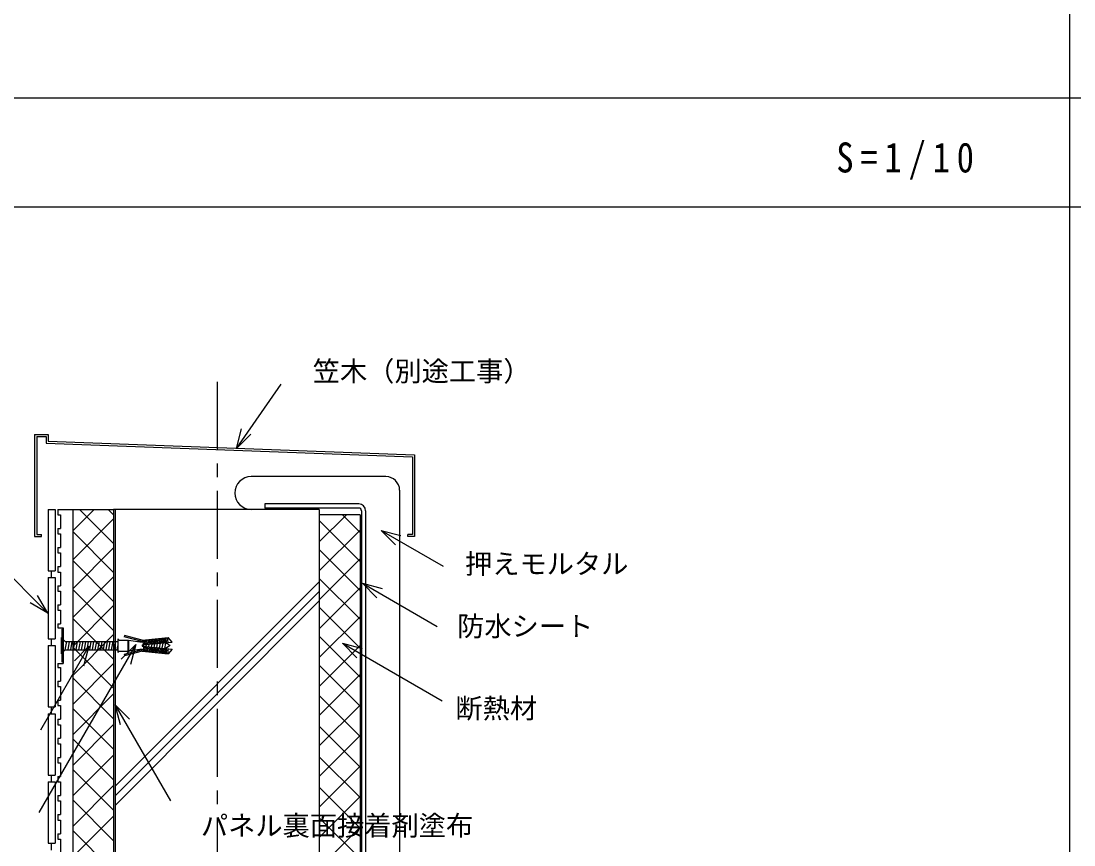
# Model space of a CAD drawing. Units: millimetres, scale not verified. Extents: x -1989 to 2011, y -1447 to 1353.
# Drawn here: x -1426 to -652, y -896 to -291 of the extents above; entities that cross this region are included whole.
import ezdxf
from ezdxf.enums import TextEntityAlignment as Align

# ---------------------------------------------------------------- set-up
doc = ezdxf.new("R2010")
doc.units = ezdxf.units.MM
doc.header["$LTSCALE"] = 10
doc.linetypes.add('CHAIN1', pattern=[8, 5, -1, 1, -1])
for name, color, linetype in [('0-0', 7, 'Continuous'), ('6-0', 7, 'Continuous'), ('6-1', 7, 'Continuous'), ('6-2', 7, 'Continuous')]:
    doc.layers.add(name, color=color, linetype=linetype)
doc.styles.add('ＭＳ ゴシック', font='')
doc.styles.get('ＭＳ ゴシック').set_extended_font_data('MS Gothic')

msp = doc.modelspace()

# ---------------------------------------------------------------- linework, layer by layer
at = {"layer": '0-0'}
for p, q in [((-655.45, -1197.37), (-655.45, 1352.63)), ((-1988.79, -347.37), (677.88, -347.37)), ((-1988.79, -427.37), (677.88, -427.37))]:
    msp.add_line(p, q, dxfattribs=at)
at = {"layer": '6-0', "linetype": 'CHAIN1'}
msp.add_line((-1281.55, -555.56), (-1281.55, -1089.42), dxfattribs=at)
at = {"layer": '6-0'}
for p, q in [((-1267.43, -604.59), (-1234.43, -557.43)), ((-1415.55, -594.26), (-1415.55, -669.26)), ((-1415.55, -594.26), (-1405.55, -594.26)), ((-1405.55, -594.26), (-1405.55, -599.26)), ((-1267.43, -604.59), (-1263.55, -590.1)), ((-1267.43, -604.59), (-1256.83, -593.98)), ((-1414.05, -595.76), (-1414.05, -667.76)), ((-1414.05, -595.76), (-1407.05, -595.76)), ((-1407.05, -595.76), (-1407.05, -600.7)), ((-1407.05, -600.7), (-1138.05, -610.7)), ((-1405.55, -599.26), (-1136.55, -609.26)), ((-1138.05, -610.7), (-1138.05, -667.76)), ((-1136.55, -609.26), (-1136.55, -669.26)), ((-1157.55, -625.26), (-1256.55, -625.26)), ((-1147.55, -635.26), (-1147.55, -1089.42)), ((-1405.55, -649.26), (-1400.55, -649.26)), ((-1405.55, -649.26), (-1405.55, -694.26)), ((-1400.55, -649.26), (-1400.55, -694.26)), ((-1398.55, -649.26), (-1398.55, -653.26)), ((-1387.55, -649.26), (-1387.55, -1089.42)), ((-1387.55, -665.06), (-1371.75, -649.26)), ((-1382.7, -649.26), (-1357.55, -674.41)), ((-1361.49, -649.26), (-1357.55, -653.2)), ((-1206.55, -649.26), (-1357.55, -649.26)), ((-1356.55, -649.26), (-1356.55, -1089.42)), ((-1246.55, -645.26), (-1246.55, -648.26)), ((-1177.55, -645.26), (-1246.55, -645.26)), ((-1177.55, -648.26), (-1246.55, -648.26)), ((-1206.55, -649.26), (-1206.55, -1089.42)), ((-1398.55, -653.26), (-1396.55, -653.26)), ((-1396.55, -653.26), (-1396.55, -663.26)), ((-1387.55, -686.28), (-1357.55, -656.28)), ((-1176.55, -653.26), (-1206.55, -653.26)), ((-1206.55, -673.19), (-1186.62, -653.26)), ((-1189.57, -653.26), (-1176.55, -666.28)), ((-1176.55, -653.26), (-1176.55, -1089.42)), ((-1175.55, -650.26), (-1175.55, -1089.42)), ((-1172.55, -650.26), (-1172.55, -1089.42)), ((-1398.55, -663.26), (-1396.55, -663.26)), ((-1398.55, -663.26), (-1398.55, -667.26)), ((-1206.55, -657.49), (-1176.55, -687.49)), ((-1206.55, -694.41), (-1176.55, -664.41)), ((-1161.1, -664.67), (-1115.46, -691.02)), ((-1161.1, -664.67), (-1146.61, -668.55)), ((-1161.1, -664.67), (-1150.49, -675.28)), ((-1414.05, -667.76), (-1410.55, -667.76)), ((-1398.55, -667.26), (-1396.55, -667.26)), ((-1396.55, -667.26), (-1396.55, -677.26)), ((-1387.55, -665.62), (-1357.55, -695.62)), ((-1138.05, -667.76), (-1141.55, -667.76)), ((-1141.55, -669.26), (-1141.55, -667.76)), ((-1136.55, -669.26), (-1141.55, -669.26)), ((-1398.55, -677.26), (-1396.55, -677.26)), ((-1398.55, -677.26), (-1398.55, -681.26)), ((-1387.55, -707.49), (-1357.55, -677.49)), ((-1206.55, -678.71), (-1176.55, -708.71)), ((-1405.9, -725.43), (-1449.93, -681.4)), ((-1398.55, -681.26), (-1396.55, -681.26)), ((-1396.55, -681.26), (-1396.55, -691.26)), ((-1387.55, -686.84), (-1357.55, -716.84)), ((-1206.55, -715.62), (-1176.55, -685.62)), ((-1405.55, -694.26), (-1400.55, -694.26)), ((-1403.55, -694.26), (-1403.55, -699.26)), ((-1398.55, -691.26), (-1396.55, -691.26)), ((-1398.55, -691.26), (-1398.55, -695.26)), ((-1398.55, -695.26), (-1396.55, -695.26)), ((-1396.55, -695.26), (-1396.55, -705.26)), ((-1405.55, -699.26), (-1400.55, -699.26)), ((-1405.55, -699.26), (-1405.55, -744.26)), ((-1400.55, -699.26), (-1400.55, -744.26)), ((-1387.55, -728.7), (-1357.55, -698.7)), ((-1356.55, -852.36), (-1206.55, -702.36)), ((-1206.55, -699.92), (-1176.55, -729.92)), ((-1174.91, -703.53), (-1119.88, -735.3)), ((-1174.91, -703.53), (-1160.42, -707.41)), ((-1174.91, -703.53), (-1164.3, -714.13)), ((-1398.55, -705.26), (-1396.55, -705.26)), ((-1398.55, -705.26), (-1398.55, -709.26)), ((-1398.55, -709.26), (-1396.55, -709.26)), ((-1396.55, -709.26), (-1396.55, -719.26)), ((-1387.55, -708.05), (-1357.55, -738.05)), ((-1356.55, -859.43), (-1206.55, -709.43)), ((-1206.55, -736.83), (-1176.55, -706.83)), ((-1405.9, -725.43), (-1418.89, -717.93)), ((-1405.9, -725.43), (-1413.4, -712.44)), ((-1356.55, -866.5), (-1206.55, -716.5)), ((-1398.55, -719.26), (-1396.55, -719.26)), ((-1398.55, -719.26), (-1398.55, -723.26)), ((-1398.55, -723.26), (-1396.55, -723.26)), ((-1396.55, -723.26), (-1396.55, -733.26)), ((-1387.55, -749.92), (-1357.55, -719.92)), ((-1206.55, -721.13), (-1176.55, -751.13)), ((-1398.55, -733.26), (-1396.55, -733.26)), ((-1398.55, -733.26), (-1398.55, -736.26)), ((-1387.55, -729.26), (-1357.55, -759.26)), ((-1206.55, -758.05), (-1176.55, -728.05)), ((-1398.55, -736.26), (-1394.55, -736.26)), ((-1395.55, -737.26), (-1394.55, -737.26)), ((-1394.55, -736.26), (-1394.55, -762.26)), ((-1394.55, -737.26), (-1394.55, -761.26)), ((-1387.55, -771.13), (-1357.55, -741.13)), ((-1349.55, -741.76), (-1349.81, -742.73)), ((-1336.55, -745.26), (-1349.55, -741.76)), ((-1341.33, -748.53), (-1412.46, -871.73)), ((-1375.71, -749.72), (-1411.29, -811.34)), ((-1405.55, -744.26), (-1400.55, -744.26)), ((-1405.55, -749.26), (-1400.55, -749.26)), ((-1405.55, -749.26), (-1405.55, -794.26)), ((-1403.55, -744.26), (-1403.55, -749.26)), ((-1400.55, -749.26), (-1400.55, -794.26)), ((-1396.05, -743.26), (-1396.05, -755.26)), ((-1396.05, -743.26), (-1395.55, -743.76)), ((-1394.55, -744.76), (-1393.05, -746.26)), ((-1393.05, -746.26), (-1354.55, -746.26)), ((-1391.05, -752.26), (-1390, -746.26)), ((-1389.05, -752.26), (-1388, -746.26)), ((-1387.05, -752.26), (-1386, -746.26)), ((-1375.71, -749.72), (-1386.31, -760.32)), ((-1385.05, -752.26), (-1384, -746.26)), ((-1383.05, -752.26), (-1382, -746.26)), ((-1381.05, -752.26), (-1380, -746.26)), ((-1375.71, -749.72), (-1379.59, -764.21)), ((-1379.05, -752.26), (-1378, -746.26)), ((-1377.05, -752.26), (-1376, -746.26)), ((-1375.05, -752.26), (-1374, -746.26)), ((-1373.05, -752.26), (-1372, -746.26)), ((-1371.05, -752.26), (-1370, -746.26)), ((-1369.05, -752.26), (-1368, -746.26)), ((-1367.05, -752.26), (-1366, -746.26)), ((-1365.05, -752.26), (-1364, -746.26)), ((-1363.05, -752.26), (-1362, -746.26)), ((-1361.05, -752.26), (-1360, -746.26)), ((-1359.05, -752.26), (-1358, -746.26)), ((-1357.05, -752.26), (-1356, -746.26)), ((-1355.05, -752.26), (-1354.55, -749.43)), ((-1354.55, -744.26), (-1354.55, -754.26)), ((-1354.55, -744.26), (-1353.55, -745.26)), ((-1341.33, -748.53), (-1351.94, -759.14)), ((-1336.55, -746.3), (-1349.81, -742.73)), ((-1347.05, -745.26), (-1347.05, -753.26)), ((-1346.55, -745.26), (-1336.55, -746.76)), ((-1341.33, -748.53), (-1345.21, -763.02)), ((-1339.89, -746.26), (-1336.69, -746.26)), ((-1336.55, -745.26), (-1317.55, -743.26)), ((-1336.55, -746.3), (-1336.55, -746.76)), ((-1336.55, -748.76), (-1336.55, -749.76)), ((-1335.56, -748.67), (-1335.92, -745.2)), ((-1335.56, -749.85), (-1335.92, -753.33)), ((-1335.63, -749.85), (-1335.42, -748.66)), ((-1334.56, -748.58), (-1334.93, -745.11)), ((-1334.56, -749.94), (-1334.93, -753.42)), ((-1333.57, -748.49), (-1333.93, -744.99)), ((-1333.66, -750.03), (-1333.39, -748.48)), ((-1332.57, -748.4), (-1332.94, -744.88)), ((-1331.57, -748.31), (-1331.95, -744.78)), ((-1331.69, -750.21), (-1331.35, -748.29)), ((-1330.58, -748.22), (-1330.95, -744.67)), ((-1329.58, -748.13), (-1329.96, -744.57)), ((-1329.72, -750.38), (-1329.32, -748.11)), ((-1328.59, -748.04), (-1328.96, -744.46)), ((-1327.59, -747.95), (-1327.97, -744.36)), ((-1327.75, -750.56), (-1327.29, -747.92)), ((-1326.59, -747.86), (-1326.97, -744.25)), ((-1325.6, -747.77), (-1325.98, -744.15)), ((-1325.79, -750.74), (-1325.26, -747.74)), ((-1324.6, -747.68), (-1324.99, -744.05)), ((-1323.61, -747.59), (-1323.99, -743.94)), ((-1323.82, -750.92), (-1323.22, -747.55)), ((-1322.61, -747.5), (-1323, -743.84)), ((-1321.61, -747.41), (-1322, -743.73)), ((-1321.85, -751.1), (-1321.19, -747.37)), ((-1320.62, -747.31), (-1321.01, -743.63)), ((-1319.62, -747.22), (-1320.01, -743.52)), ((-1319.88, -751.28), (-1319.2, -747.44)), ((-1316.05, -749.26), (-1319.59, -747.22)), ((-1316.01, -749.24), (-1319.59, -751.31)), ((-1318.63, -747.13), (-1319.02, -743.42)), ((-1317.63, -747.04), (-1318.02, -743.31)), ((-1206.55, -742.35), (-1176.55, -772.35)), ((-1206.55, -779.26), (-1176.55, -749.26)), ((-1189.59, -747.56), (-1116.38, -789.83)), ((-1189.59, -747.56), (-1175.1, -751.44)), ((-1189.59, -747.56), (-1178.98, -758.17)), ((-1396.05, -755.26), (-1395.55, -754.76)), ((-1393.05, -752.26), (-1354.55, -752.26)), ((-1387.55, -750.48), (-1357.55, -780.48)), ((-1353.55, -753.26), (-1354.55, -754.26)), ((-1353.55, -753.26), (-1346.55, -753.26)), ((-1336.55, -752.23), (-1349.81, -755.8)), ((-1349.81, -755.8), (-1349.55, -756.76)), ((-1336.55, -753.26), (-1349.55, -756.76)), ((-1336.55, -751.76), (-1346.55, -753.26)), ((-1339.89, -752.26), (-1336.69, -752.26)), ((-1336.55, -751.76), (-1336.55, -752.23)), ((-1336.55, -753.26), (-1317.55, -755.26)), ((-1333.57, -750.03), (-1333.93, -753.54)), ((-1332.57, -750.13), (-1332.94, -753.64)), ((-1331.57, -750.22), (-1331.95, -753.75)), ((-1330.58, -750.31), (-1330.95, -753.85)), ((-1329.58, -750.4), (-1329.96, -753.96)), ((-1328.59, -750.49), (-1328.96, -754.06)), ((-1327.59, -750.58), (-1327.97, -754.17)), ((-1326.59, -750.67), (-1326.97, -754.27)), ((-1325.6, -750.76), (-1325.98, -754.38)), ((-1324.6, -750.85), (-1324.99, -754.48)), ((-1323.61, -750.94), (-1323.99, -754.59)), ((-1322.61, -751.03), (-1323, -754.69)), ((-1321.61, -751.12), (-1322, -754.8)), ((-1320.62, -751.21), (-1321.01, -754.9)), ((-1319.62, -751.3), (-1320.01, -755)), ((-1318.63, -751.39), (-1319.02, -755.11)), ((-1317.63, -751.48), (-1318.02, -755.21)), ((-1398.55, -762.26), (-1394.55, -762.26)), ((-1398.55, -762.26), (-1398.55, -765.26)), ((-1398.55, -765.26), (-1396.55, -765.26)), ((-1396.55, -765.26), (-1396.55, -775.26)), ((-1387.55, -792.34), (-1357.55, -762.34)), ((-1206.55, -763.56), (-1176.55, -793.56)), ((-1387.55, -772.88), (-1357.55, -802.88)), ((-1206.55, -800.47), (-1176.55, -770.47)), ((-1398.55, -775.26), (-1396.55, -775.26)), ((-1398.55, -775.26), (-1398.55, -779.26)), ((-1398.55, -779.26), (-1396.55, -779.26)), ((-1396.55, -779.26), (-1396.55, -789.26)), ((-1387.55, -814.74), (-1357.55, -784.74)), ((-1206.55, -785.96), (-1176.55, -815.96)), ((-1403.55, -794.26), (-1403.55, -799.26)), ((-1398.55, -789.26), (-1396.55, -789.26)), ((-1398.55, -789.29), (-1398.55, -793.26)), ((-1398.55, -793.26), (-1396.55, -793.26)), ((-1396.55, -793.26), (-1396.55, -803.26)), ((-1387.55, -795.28), (-1357.55, -825.28)), ((-1356.62, -792.52), (-1315.86, -863.1)), ((-1356.62, -792.52), (-1346.01, -803.12)), ((-1356.62, -792.52), (-1352.73, -807.01)), ((-1206.55, -822.87), (-1176.55, -792.87)), ((-1405.55, -799.26), (-1400.55, -799.26)), ((-1405.55, -799.26), (-1405.55, -844.26)), ((-1400.55, -799.26), (-1400.55, -844.26)), ((-1398.55, -803.26), (-1396.55, -803.26)), ((-1398.55, -803.29), (-1398.55, -807.26)), ((-1398.55, -807.26), (-1396.55, -807.26)), ((-1396.55, -807.26), (-1396.55, -817.26)), ((-1387.55, -837.14), (-1357.55, -807.14)), ((-1206.55, -808.36), (-1176.55, -838.36)), ((-1398.55, -817.26), (-1396.55, -817.26)), ((-1398.55, -817.29), (-1398.55, -821.26)), ((-1387.55, -817.68), (-1357.55, -847.68)), ((-1206.55, -845.27), (-1176.55, -815.27)), ((-1398.55, -821.26), (-1396.55, -821.26)), ((-1396.55, -821.26), (-1396.55, -831.26)), ((-1398.55, -831.26), (-1396.55, -831.26)), ((-1398.55, -831.29), (-1398.55, -835.26)), ((-1387.55, -859.54), (-1357.55, -829.54)), ((-1206.55, -830.76), (-1176.55, -860.76)), ((-1398.55, -835.26), (-1396.55, -835.26)), ((-1396.55, -835.26), (-1396.55, -845.26)), ((-1387.55, -840.08), (-1357.55, -870.08)), ((-1206.55, -867.67), (-1176.55, -837.67)), ((-1405.55, -849.26), (-1400.55, -849.26)), ((-1405.55, -849.26), (-1405.55, -894.26)), ((-1403.55, -844.26), (-1403.55, -849.26)), ((-1400.55, -849.26), (-1400.55, -894.26)), ((-1398.55, -845.26), (-1396.55, -845.26)), ((-1398.55, -845.29), (-1398.55, -849.26)), ((-1398.55, -849.26), (-1396.55, -849.26)), ((-1396.55, -849.26), (-1396.55, -859.26)), ((-1387.55, -881.94), (-1357.55, -851.94)), ((-1206.55, -853.16), (-1176.55, -883.16)), ((-1398.55, -859.26), (-1396.55, -859.26)), ((-1398.55, -859.29), (-1398.55, -863.26)), ((-1398.55, -863.26), (-1396.55, -863.26)), ((-1396.55, -863.26), (-1396.55, -873.26)), ((-1387.55, -862.48), (-1357.55, -892.48)), ((-1206.55, -890.07), (-1176.55, -860.07)), ((-1398.55, -873.26), (-1396.55, -873.26)), ((-1398.55, -873.29), (-1398.55, -877.26)), ((-1398.55, -877.26), (-1396.55, -877.26)), ((-1396.55, -877.26), (-1396.55, -887.26)), ((-1387.55, -904.34), (-1357.55, -874.34)), ((-1206.55, -875.56), (-1176.55, -905.56)), ((-1398.55, -887.26), (-1396.55, -887.26)), ((-1398.55, -887.29), (-1398.55, -891.26)), ((-1387.55, -884.88), (-1357.55, -914.88)), ((-1206.55, -912.47), (-1176.55, -882.47)), ((-1403.55, -894.26), (-1403.55, -899.26)), ((-1398.55, -891.26), (-1396.55, -891.26)), ((-1396.55, -891.26), (-1396.55, -901.26))]:
    msp.add_line(p, q, dxfattribs=at)
for points in [[(-1398.55, -649.26), (-1357.55, -649.26), (-1357.55, -1089.42)], [(-1415.55, -669.26), (-1410.55, -669.26), (-1410.55, -667.76)], [(-1395.55, -737.26), (-1395.55, -761.26), (-1394.55, -761.26)], [(-1394.55, -753.76), (-1393.05, -752.26), (-1392, -746.26)], [(-1353.55, -745.26), (-1346.55, -745.26), (-1346.55, -753.26)], [(-1336.55, -748.76), (-1314.55, -746.76), (-1317.55, -743.26)], [(-1336.55, -749.76), (-1314.55, -751.76), (-1317.55, -755.26)]]:
    msp.add_lwpolyline(points, dxfattribs=at)
for centre, radius, start, end in [((-1256.55, -637.26), 12, 90, 270), ((-1157.55, -635.26), 10, 0, 90), ((-1177.55, -650.26), 5, 0, 90), ((-1177.55, -650.26), 2, 0, 90)]:
    msp.add_arc(centre, radius, start, end, dxfattribs=at)
at = {"layer": '6-1'}
msp.add_line((-1394.55, -749.32), (-1394.55, -749.2), dxfattribs=at)
at = {"layer": '6-2'}
for p, q in [((-1405.55, -794.26), (-1400.55, -794.26)), ((-1405.55, -844.26), (-1400.55, -844.26)), ((-1405.55, -894.26), (-1400.55, -894.26))]:
    msp.add_line(p, q, dxfattribs=at)

# ---------------------------------------------------------------- texts
at = {"layer": '0-0', "insert": (-826.86, -407.37), "char_height": 21.99, "attachment_point": 7, "style": 'ＭＳ ゴシック'}
msp.add_mtext('\\T1.39;\\W0.85;S=1/10', dxfattribs=at)
at = {"layer": '6-0', "color": 4, "style": 'ＭＳ ゴシック'}
for s, p in [('笠木（別途工事）', (-1211.33, -559.6)), ('押えモルタル', (-1099.52, -700.94)), ('防水シート', (-1105.33, -746.7)), ('断熱材', (-1106.57, -806.99)), ('パネル裏面接着剤塗布', (-1293.46, -893.06))]:
    msp.add_text(s, height=14.66, dxfattribs=at).set_placement(p, align=Align.BOTTOM_LEFT)

doc.saveas('drawing.dxf')
